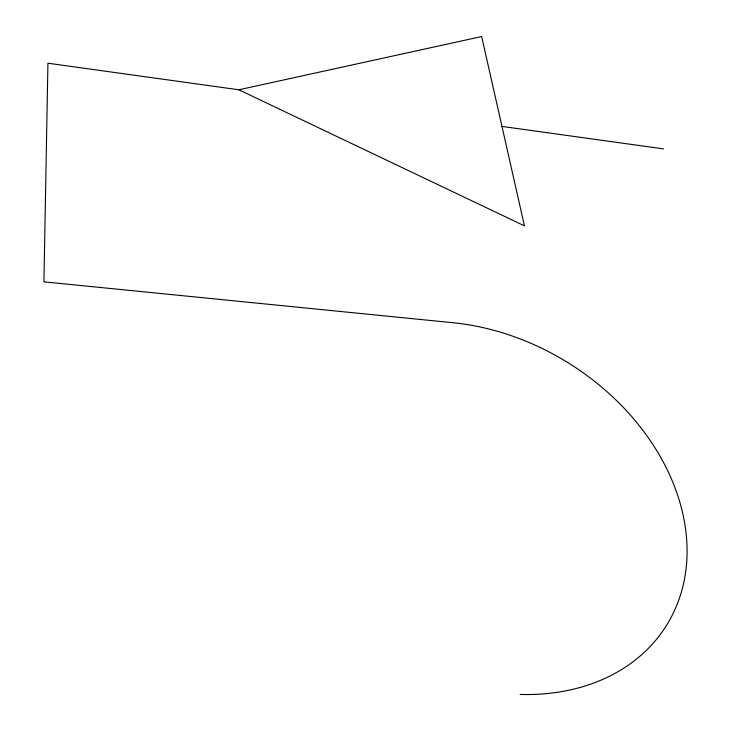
<?xml version="1.0" encoding="UTF-8"?>
<svg xmlns="http://www.w3.org/2000/svg" width="731" height="731" viewBox="0 0 731 731"><rect width="100%" height="100%" fill="white"/><g stroke="black" fill="none" stroke-linecap="round" stroke-linejoin="round"><path stroke-width="1.1" d="M238.863 89.785L481.656 36.55L524.447 225.861L238.863 89.785L47.935 63.213L43.924 281.837L452.955 322.718A221.795 170.798 31.9 0 1 684.353 521.34A221.795 170.798 31.9 0 1 520.134 694.45M501.969 126.408L663.556 148.896"/></g></svg>
